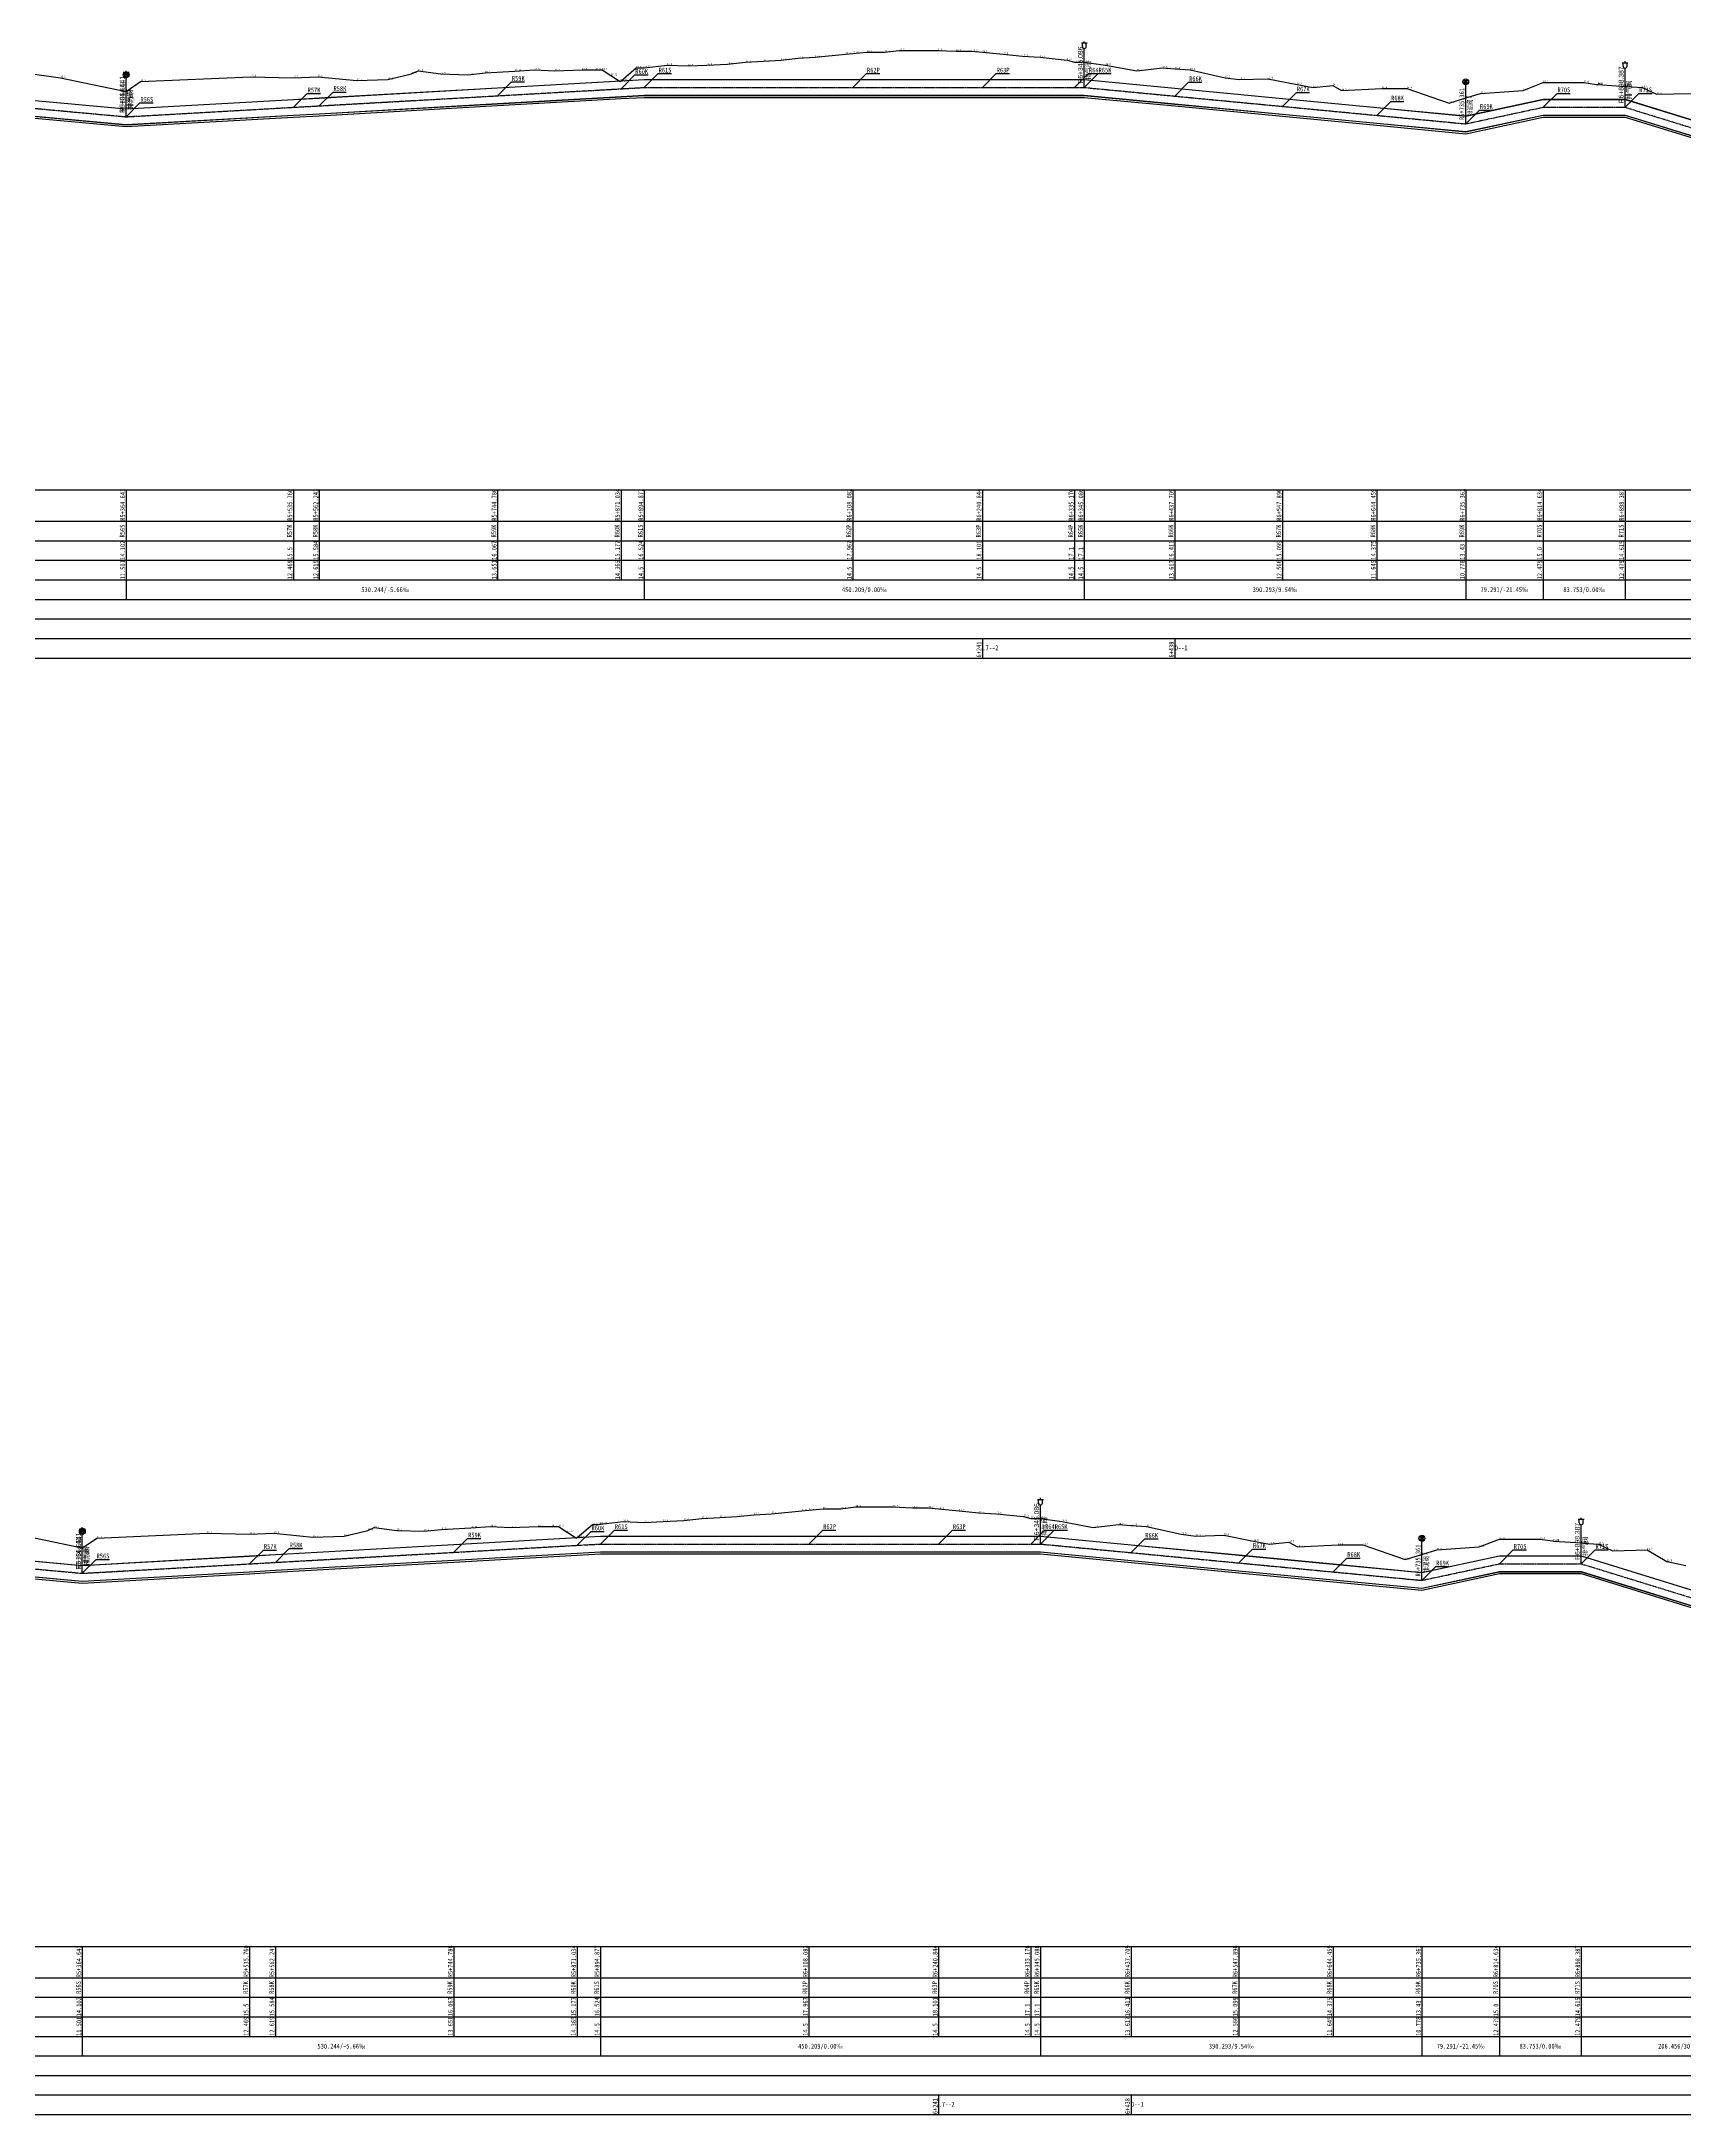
# Model space of a CAD drawing. Extents: x 525858 to 564773, y 2370984 to 2400075.
# Drawn here: x 556425 to 558107, y 2383444 to 2385566 of the extents above; entities that cross this region are included whole.
import ezdxf
from ezdxf.enums import TextEntityAlignment as Align

# ---------------------------------------------------------------- set-up
doc = ezdxf.new("R2010")
doc.units = 0
doc.linetypes.add('CENTER', pattern=[2, 1.25, -0.25, 0.25, -0.25])
for name, color, linetype in [('pipe', 3, 'CONTINUOUS'), ('pipe_cen', 1, 'CENTER'), ('tab', 9, 'CONTINUOUS'), ('地形剖面', 4, 'CONTINUOUS'), ('水工纵面管线标注', 3, 'CONTINUOUS'), ('附属设施', 2, 'CONTINUOUS')]:
    doc.layers.add(name, color=color, linetype=linetype)
doc.styles.add('HT', font='simhei.ttf', dxfattribs={"width": 0.8})
doc.styles.add('SIMP1', font='simp1.shx', dxfattribs={"width": 0.8, "bigfont": 'hz.shx'})

# ---------------------------------------------------------------- blocks, each defined once
blk = doc.blocks.new('qin排气阀va')
at = {"layer": '附属设施', "linetype": 'Continuous', "lineweight": -3}
for points in [[(-1.5, 22.8), (1.5, 22.8)], [(-1, 21), (-1, 22.8)], [(0, 22.8), (0, 23.55)], [(1, 21), (1, 22.8)], [(0, 0), (0, 20)]]:
    blk.add_lwpolyline(points, dxfattribs=at)
blk.add_arc((0, 21), 1, 180, 0, dxfattribs=at)
at = {"layer": '附属设施', "linetype": 'Continuous', "lineweight": -3, "style": 'SIMP1'}
blk.add_attdef('ZH', text='', height=2.5, rotation=90, dxfattribs=at).set_placement((0, 2), align=Align.BOTTOM_LEFT)
blk.add_attdef('名称', text='', height=2.5, rotation=90, dxfattribs=at).set_placement((1, 4), align=Align.TOP_LEFT)
blk = doc.blocks.new('qin排泥阀vmud')
at = {"layer": '附属设施', "lineweight": -3}
for points in [[(-1.29, 22.2652), (1.29, 22.2652), (-1.29, 20.7348), (1.29, 20.7348), (-1.29, 22.2652)], [(0, 0), (0, 20)]]:
    blk.add_lwpolyline(points, dxfattribs=at)
blk.add_circle((0, 21.5), 1.5, dxfattribs=at)
at = {"layer": '附属设施', "lineweight": -3, "style": 'HT'}
blk.add_attdef('名称', text='', height=2.5, rotation=89.9999985, dxfattribs=at).set_placement((1, 4), align=Align.TOP_LEFT)
blk.add_attdef('ZH', text='', height=2.5, rotation=89.9999985, dxfattribs=at).set_placement((0, 2), align=Align.BOTTOM_LEFT)

msp = doc.modelspace()

# ---------------------------------------------------------------- linework, layer by layer
at = {"layer": 'pipe', "lineweight": -3}
for points in [[(556321.137356, 2385514.325235), (556512.024356, 2385496.775235), (556683.143356, 2385506.455235), (556709.624356, 2385507.955235), (556892.169356, 2385518.275235), (557018.417356, 2385525.415235), (557042.260356, 2385526.765235), (557255.465356, 2385526.765235), (557388.227356, 2385526.765235), (557482.559356, 2385526.765235), (557492.469356, 2385526.765235), (557585.092356, 2385517.935235), (557695.279356, 2385507.425235), (557791.842356, 2385498.215235), (557882.744356, 2385489.545235), (557962.017356, 2385506.555235), (558045.770356, 2385506.555235), (558252.128356, 2385442.855235)], [(556321.137356, 2385514.225235), (556512.024356, 2385496.675235), (556683.143356, 2385506.355235), (556709.624356, 2385507.855235), (556892.169356, 2385518.175235), (557018.417356, 2385525.315235), (557042.260356, 2385526.665235), (557255.465356, 2385526.665235), (557388.227356, 2385526.665235), (557482.559356, 2385526.665235), (557492.469356, 2385526.665235), (557585.092356, 2385517.835235), (557695.279356, 2385507.325235), (557791.842356, 2385498.115235), (557882.744356, 2385489.445235), (557962.017356, 2385506.455235), (558045.770356, 2385506.455235), (558252.128356, 2385442.755235)], [(556321.137356, 2385498.225235), (556512.024356, 2385480.675235), (556683.143356, 2385490.355235), (556709.624356, 2385491.855235), (556892.169356, 2385502.175235), (557018.417356, 2385509.315235), (557042.260356, 2385510.665235), (557255.465356, 2385510.665235), (557388.227356, 2385510.665235), (557482.559356, 2385510.665235), (557492.469356, 2385510.665235), (557585.092356, 2385501.835235), (557695.279356, 2385491.325235), (557791.842356, 2385482.115235), (557882.744356, 2385473.445235), (557962.017356, 2385490.455235), (558045.770356, 2385490.455235), (558252.128356, 2385426.755235)], [(556321.137356, 2385498.125235), (556512.024356, 2385480.575235), (556683.143356, 2385490.255235), (556709.624356, 2385491.755235), (556892.169356, 2385502.075235), (557018.417356, 2385509.215235), (557042.260356, 2385510.565235), (557255.465356, 2385510.565235), (557388.227356, 2385510.565235), (557482.559356, 2385510.565235), (557492.469356, 2385510.565235), (557585.092356, 2385501.735235), (557695.279356, 2385491.225235), (557791.842356, 2385482.015235), (557882.744356, 2385473.345235), (557962.017356, 2385490.355235), (558045.770356, 2385490.355235), (558252.128356, 2385426.655235)], [(556321.137356, 2385496.125235), (556512.024356, 2385478.575235), (556683.143356, 2385488.255235), (556709.624356, 2385489.755235), (556892.169356, 2385500.075235), (557018.417356, 2385507.215235), (557042.260356, 2385508.565235), (557255.465356, 2385508.565235), (557388.227356, 2385508.565235), (557482.559356, 2385508.565235), (557492.469356, 2385508.565235), (557585.092356, 2385499.735235), (557695.279356, 2385489.225235), (557791.842356, 2385480.015235), (557882.744356, 2385471.345235), (557962.017356, 2385488.355235), (558045.770356, 2385488.355235), (558252.128356, 2385424.655235)], [(556276.303531, 2384023.410682), (556467.190531, 2384005.860682), (556638.309531, 2384015.540682), (556664.790531, 2384017.040682), (556847.335531, 2384027.360682), (556973.583531, 2384034.500682), (556997.426531, 2384035.850682), (557210.631531, 2384035.850682), (557343.393531, 2384035.850682), (557437.725531, 2384035.850682), (557447.635531, 2384035.850682), (557540.258531, 2384027.020682), (557650.445531, 2384016.510682), (557747.008531, 2384007.300682), (557837.910531, 2383998.630682), (557917.183531, 2384015.640682), (558000.936531, 2384015.640682), (558207.294531, 2383951.940682)], [(556276.303531, 2384023.310682), (556467.190531, 2384005.760682), (556638.309531, 2384015.440682), (556664.790531, 2384016.940682), (556847.335531, 2384027.260682), (556973.583531, 2384034.400682), (556997.426531, 2384035.750682), (557210.631531, 2384035.750682), (557343.393531, 2384035.750682), (557437.725531, 2384035.750682), (557447.635531, 2384035.750682), (557540.258531, 2384026.920682), (557650.445531, 2384016.410682), (557747.008531, 2384007.200682), (557837.910531, 2383998.530682), (557917.183531, 2384015.540682), (558000.936531, 2384015.540682), (558207.294531, 2383951.840682)], [(556276.303531, 2384007.310682), (556467.190531, 2383989.760682), (556638.309531, 2383999.440682), (556664.790531, 2384000.940682), (556847.335531, 2384011.260682), (556973.583531, 2384018.400682), (556997.426531, 2384019.750682), (557210.631531, 2384019.750682), (557343.393531, 2384019.750682), (557437.725531, 2384019.750682), (557447.635531, 2384019.750682), (557540.258531, 2384010.920682), (557650.445531, 2384000.410682), (557747.008531, 2383991.200682), (557837.910531, 2383982.530682), (557917.183531, 2383999.540682), (558000.936531, 2383999.540682), (558207.294531, 2383935.840682)], [(556276.303531, 2384007.210682), (556467.190531, 2383989.660682), (556638.309531, 2383999.340682), (556664.790531, 2384000.840682), (556847.335531, 2384011.160682), (556973.583531, 2384018.300682), (556997.426531, 2384019.650682), (557210.631531, 2384019.650682), (557343.393531, 2384019.650682), (557437.725531, 2384019.650682), (557447.635531, 2384019.650682), (557540.258531, 2384010.820682), (557650.445531, 2384000.310682), (557747.008531, 2383991.100682), (557837.910531, 2383982.430682), (557917.183531, 2383999.440682), (558000.936531, 2383999.440682), (558207.294531, 2383935.740682)], [(556276.303531, 2384005.210682), (556467.190531, 2383987.660682), (556638.309531, 2383997.340682), (556664.790531, 2383998.840682), (556847.335531, 2384009.160682), (556973.583531, 2384016.300682), (556997.426531, 2384017.650682), (557210.631531, 2384017.650682), (557343.393531, 2384017.650682), (557437.725531, 2384017.650682), (557447.635531, 2384017.650682), (557540.258531, 2384008.820682), (557650.445531, 2383998.310682), (557747.008531, 2383989.100682), (557837.910531, 2383980.430682), (557917.183531, 2383997.440682), (558000.936531, 2383997.440682), (558207.294531, 2383933.740682)]]:
    msp.add_lwpolyline(points, dxfattribs=at)
at = {"layer": 'pipe_cen', "lineweight": -3}
for points in [[(554807.453356, 2385495.615235), (554855.823356, 2385495.615235), (554991.450356, 2385528.425235), (555165.754356, 2385530.235235), (555548.837356, 2385540.885235), (556038.906356, 2385532.185235), (556300.397356, 2385508.135235), (556512.024356, 2385488.675235), (557042.260356, 2385518.665235), (557492.469356, 2385518.665235), (557882.744356, 2385481.445235), (557962.017356, 2385498.455235), (558045.770356, 2385498.455235), (558252.128356, 2385434.755235)], [(554810.989531, 2384004.700682), (554946.616531, 2384037.510682), (555120.920531, 2384039.320682), (555504.003531, 2384049.970682), (555994.072531, 2384041.270682), (556255.563531, 2384017.220682), (556467.190531, 2383997.760682), (556997.426531, 2384027.750682), (557447.635531, 2384027.750682), (557837.910531, 2383990.530682), (557917.183531, 2384007.540682), (558000.936531, 2384007.540682), (558207.294531, 2383943.840682)]]:
    msp.add_lwpolyline(points, dxfattribs=at)
at = {"layer": 'tab', "lineweight": -3}
for points in [[(551085.383356, 2385106.675235), (563793.517356, 2385106.675235)], [(556512.024356, 2385106.675235), (556512.024356, 2385014.675235)], [(556683.143356, 2385106.675235), (556683.143356, 2385014.675235)], [(556709.624356, 2385106.675235), (556709.624356, 2385014.675235)], [(556892.169356, 2385106.675235), (556892.169356, 2385014.675235)], [(557018.417356, 2385106.675235), (557018.417356, 2385014.675235)], [(557042.260356, 2385106.675235), (557042.260356, 2385014.675235)], [(557255.465356, 2385106.675235), (557255.465356, 2385014.675235)], [(557388.227356, 2385106.675235), (557388.227356, 2385014.675235)], [(557482.559356, 2385106.675235), (557482.559356, 2385014.675235)], [(557492.469356, 2385106.675235), (557492.469356, 2385014.675235)], [(557585.092356, 2385106.675235), (557585.092356, 2385014.675235)], [(557695.279356, 2385106.675235), (557695.279356, 2385014.675235)], [(557791.842356, 2385106.675235), (557791.842356, 2385014.675235)], [(557882.744356, 2385106.675235), (557882.744356, 2385014.675235)], [(557962.017356, 2385106.675235), (557962.017356, 2385014.675235)], [(558045.770356, 2385106.675235), (558045.770356, 2385014.675235)], [(551085.383356, 2385074.675235), (563793.517356, 2385074.675235)], [(551085.383356, 2385054.675235), (563793.517356, 2385054.675235)], [(551085.383356, 2385034.675235), (563793.517356, 2385034.675235)], [(551085.383356, 2385014.675235), (563793.517356, 2385014.675235)], [(556512.024356, 2385014.675235), (556512.024356, 2384994.675235)], [(557042.260356, 2385014.675235), (557042.260356, 2384994.675235)], [(557492.469356, 2385014.675235), (557492.469356, 2384994.675235)], [(557882.744356, 2385014.675235), (557882.744356, 2384994.675235)], [(557962.017356, 2385014.675235), (557962.017356, 2384994.675235)], [(558045.770356, 2385014.675235), (558045.770356, 2384994.675235)], [(551085.383356, 2384994.675235), (563793.517356, 2384994.675235)], [(551085.383356, 2384974.675235), (563793.517356, 2384974.675235)], [(551085.383356, 2384954.675235), (563793.517356, 2384954.675235)], [(557388.227356, 2384954.675235), (557388.227356, 2384934.675235)], [(557585.092356, 2384954.675235), (557585.092356, 2384934.675235)], [(551085.383356, 2384934.675235), (563793.517356, 2384934.675235)], [(551040.549531, 2383615.760682), (563748.683531, 2383615.760682)], [(556467.190531, 2383615.760682), (556467.190531, 2383523.760682)], [(556638.309531, 2383615.760682), (556638.309531, 2383523.760682)], [(556664.790531, 2383615.760682), (556664.790531, 2383523.760682)], [(556847.335531, 2383615.760682), (556847.335531, 2383523.760682)], [(556973.583531, 2383615.760682), (556973.583531, 2383523.760682)], [(556997.426531, 2383615.760682), (556997.426531, 2383523.760682)], [(557210.631531, 2383615.760682), (557210.631531, 2383523.760682)], [(557343.393531, 2383615.760682), (557343.393531, 2383523.760682)], [(557437.725531, 2383615.760682), (557437.725531, 2383523.760682)], [(557447.635531, 2383615.760682), (557447.635531, 2383523.760682)], [(557540.258531, 2383615.760682), (557540.258531, 2383523.760682)], [(557650.445531, 2383615.760682), (557650.445531, 2383523.760682)], [(557747.008531, 2383615.760682), (557747.008531, 2383523.760682)], [(557837.910531, 2383615.760682), (557837.910531, 2383523.760682)], [(557917.183531, 2383615.760682), (557917.183531, 2383523.760682)], [(558000.936531, 2383615.760682), (558000.936531, 2383523.760682)], [(551040.549531, 2383583.760682), (563748.683531, 2383583.760682)], [(551040.549531, 2383563.760682), (563748.683531, 2383563.760682)], [(551040.549531, 2383543.760682), (563748.683531, 2383543.760682)], [(551040.549531, 2383523.760682), (563748.683531, 2383523.760682)], [(556467.190531, 2383523.760682), (556467.190531, 2383503.760682)], [(556997.426531, 2383523.760682), (556997.426531, 2383503.760682)], [(557447.635531, 2383523.760682), (557447.635531, 2383503.760682)], [(557837.910531, 2383523.760682), (557837.910531, 2383503.760682)], [(557917.183531, 2383523.760682), (557917.183531, 2383503.760682)], [(558000.936531, 2383523.760682), (558000.936531, 2383503.760682)], [(551040.549531, 2383503.760682), (563748.683531, 2383503.760682)], [(551040.549531, 2383483.760682), (563748.683531, 2383483.760682)], [(551040.549531, 2383463.760682), (563748.683531, 2383463.760682)], [(557343.393531, 2383463.760682), (557343.393531, 2383443.760682)], [(557540.258531, 2383463.760682), (557540.258531, 2383443.760682)], [(551040.549531, 2383443.760682), (563748.683531, 2383443.760682)]]:
    msp.add_lwpolyline(points, dxfattribs=at)
for points in [[(556512.024356, 2385004.675235, 0, 1, 0), (556509.024356, 2385004.675235, 0, 0, 0), (556426.210856, 2385004.675235, 0, 0, 0)], [(556512.024356, 2385004.675235, 0, 1, 0), (556515.024356, 2385004.675235, 0, 0, 0), (556757.142356, 2385004.675235, 0, 0, 0)], [(557042.260356, 2385004.675235, 0, 1, 0), (557039.260356, 2385004.675235, 0, 0, 0), (556797.142356, 2385004.675235, 0, 0, 0)], [(557042.260356, 2385004.675235, 0, 1, 0), (557045.260356, 2385004.675235, 0, 0, 0), (557247.364856, 2385004.675235, 0, 0, 0)], [(557492.469356, 2385004.675235, 0, 1, 0), (557489.469356, 2385004.675235, 0, 0, 0), (557287.364856, 2385004.675235, 0, 0, 0)], [(557492.469356, 2385004.675235, 0, 1, 0), (557495.469356, 2385004.675235, 0, 0, 0), (557667.606856, 2385004.675235, 0, 0, 0)], [(557882.744356, 2385004.675235, 0, 1, 0), (557879.744356, 2385004.675235, 0, 0, 0), (557707.606856, 2385004.675235, 0, 0, 0)], [(557882.744356, 2385004.675235, 0, 1, 0), (557885.744356, 2385004.675235, 0, 0, 0), (557902.380856, 2385004.675235, 0, 0, 0)], [(557962.017356, 2385004.675235, 0, 1, 0), (557959.017356, 2385004.675235, 0, 0, 0), (557942.380856, 2385004.675235, 0, 0, 0)], [(557962.017356, 2385004.675235, 0, 1, 0), (557965.017356, 2385004.675235, 0, 0, 0), (557983.893856, 2385004.675235, 0, 0, 0)], [(558045.770356, 2385004.675235, 0, 1, 0), (558042.770356, 2385004.675235, 0, 0, 0), (558023.893856, 2385004.675235, 0, 0, 0)], [(558045.770356, 2385004.675235, 0, 1, 0), (558048.770356, 2385004.675235, 0, 0, 0), (558128.949356, 2385004.675235, 0, 0, 0)], [(556467.190531, 2383513.760682, 0, 1, 0), (556464.190531, 2383513.760682, 0, 0, 0), (556381.377031, 2383513.760682, 0, 0, 0)], [(556467.190531, 2383513.760682, 0, 1, 0), (556470.190531, 2383513.760682, 0, 0, 0), (556712.308531, 2383513.760682, 0, 0, 0)], [(556997.426531, 2383513.760682, 0, 1, 0), (556994.426531, 2383513.760682, 0, 0, 0), (556752.308531, 2383513.760682, 0, 0, 0)], [(556997.426531, 2383513.760682, 0, 1, 0), (557000.426531, 2383513.760682, 0, 0, 0), (557202.531031, 2383513.760682, 0, 0, 0)], [(557447.635531, 2383513.760682, 0, 1, 0), (557444.635531, 2383513.760682, 0, 0, 0), (557242.531031, 2383513.760682, 0, 0, 0)], [(557447.635531, 2383513.760682, 0, 1, 0), (557450.635531, 2383513.760682, 0, 0, 0), (557622.773031, 2383513.760682, 0, 0, 0)], [(557837.910531, 2383513.760682, 0, 1, 0), (557834.910531, 2383513.760682, 0, 0, 0), (557662.773031, 2383513.760682, 0, 0, 0)], [(557837.910531, 2383513.760682, 0, 1, 0), (557840.910531, 2383513.760682, 0, 0, 0), (557857.547031, 2383513.760682, 0, 0, 0)], [(557917.183531, 2383513.760682, 0, 1, 0), (557914.183531, 2383513.760682, 0, 0, 0), (557897.547031, 2383513.760682, 0, 0, 0)], [(557917.183531, 2383513.760682, 0, 1, 0), (557920.183531, 2383513.760682, 0, 0, 0), (557939.060031, 2383513.760682, 0, 0, 0)], [(558000.936531, 2383513.760682, 0, 1, 0), (557997.936531, 2383513.760682, 0, 0, 0), (557979.060031, 2383513.760682, 0, 0, 0)], [(558000.936531, 2383513.760682, 0, 1, 0), (558003.936531, 2383513.760682, 0, 0, 0), (558084.115531, 2383513.760682, 0, 0, 0)]]:
    msp.add_lwpolyline(points, format="xyseb", dxfattribs=at)
at = {"layer": '地形剖面', "lineweight": -3}
for points in [[(556408.697356, 2385533.665235), (556444.937356, 2385528.665235), (556512.024356, 2385514.685235), (556512.024356, 2385514.685235), (556512.024356, 2385514.685235), (556512.024356, 2385514.685235), (556512.098356, 2385514.665235), (556526.801356, 2385524.665235), (556639.744356, 2385529.665235), (556683.051356, 2385528.665235), (556708.066356, 2385529.665235), (556747.989356, 2385525.665235), (556779.829356, 2385526.665235), (556804.065356, 2385532.665235), (556810.756356, 2385535.665235), (556833.865356, 2385532.665235), (556861.496356, 2385531.665235), (556879.426356, 2385533.665235), (556909.691356, 2385535.265235), (556929.714356, 2385536.665235), (556950.639356, 2385535.665235), (556978.562356, 2385536.665235), (556992.184356, 2385536.665235), (556999.183356, 2385536.665235), (557008.028356, 2385530.875235), (557017.518356, 2385524.665235), (557018.417356, 2385525.435235), (557033.901356, 2385538.665235), (557040.237356, 2385538.665235), (557042.260356, 2385538.905235), (557042.260356, 2385538.905235), (557042.260356, 2385538.905235), (557042.260356, 2385538.905235), (557065.560356, 2385541.665235), (557087.125356, 2385540.665235), (557106.349356, 2385541.665235), (557127.469356, 2385542.665235), (557145.861356, 2385544.665235), (557164.266356, 2385545.665235), (557182.224356, 2385546.665235), (557199.471356, 2385548.665235), (557217.090356, 2385549.665235), (557248.168356, 2385552.665235), (557255.465356, 2385553.335235), (557270.040356, 2385554.665235), (557288.258356, 2385554.665235), (557303.172356, 2385556.665235), (557341.415356, 2385556.665235), (557361.344356, 2385555.665235), (557377.872356, 2385555.665235), (557388.227356, 2385554.675235), (557409.296356, 2385552.665235), (557429.370356, 2385550.665235), (557447.288356, 2385549.665235), (557474.975356, 2385546.665235), (557482.559356, 2385544.665235), (557492.469356, 2385544.665235), (557492.469356, 2385544.665235), (557492.469356, 2385544.665235), (557492.469356, 2385544.665235), (557514.163356, 2385541.665235), (557546.217356, 2385535.665235), (557572.381356, 2385538.665235), (557585.092356, 2385537.775235), (557600.805356, 2385536.665235), (557636.535356, 2385528.665235), (557651.370356, 2385526.665235), (557680.120356, 2385527.665235), (557710.301356, 2385521.665235), (557726.628356, 2385518.665235), (557746.728356, 2385520.665235), (557755.567356, 2385515.665235), (557796.973356, 2385517.665235), (557822.464356, 2385517.665235), (557865.649356, 2385502.665235), (557882.744356, 2385507.965235), (557882.744356, 2385507.965235), (557882.744356, 2385507.965235), (557882.744356, 2385507.965235), (557897.888356, 2385512.665235), (557941.408356, 2385515.665235), (557961.999356, 2385523.665235), (557962.017356, 2385523.665235), (557962.017356, 2385523.665235), (557962.017356, 2385523.665235), (557962.017356, 2385523.665235), (558003.513356, 2385523.665235), (558016.730356, 2385521.825235), (558017.877356, 2385521.665235), (558045.770356, 2385519.815235), (558045.770356, 2385519.815235), (558045.770356, 2385519.815235), (558047.970356, 2385519.665235), (558063.382356, 2385518.665235), (558077.930356, 2385511.665235), (558113.299356, 2385512.665235)], [(556400.103531, 2384037.750682), (556467.190531, 2384023.770682), (556467.190531, 2384023.770682), (556467.190531, 2384023.770682), (556467.190531, 2384023.770682), (556467.264531, 2384023.750682), (556481.967531, 2384033.750682), (556594.910531, 2384038.750682), (556638.217531, 2384037.750682), (556663.232531, 2384038.750682), (556703.155531, 2384034.750682), (556734.995531, 2384035.750682), (556759.231531, 2384041.750682), (556765.922531, 2384044.750682), (556789.031531, 2384041.750682), (556816.662531, 2384040.750682), (556834.592531, 2384042.750682), (556864.857531, 2384044.350682), (556884.880531, 2384045.750682), (556905.805531, 2384044.750682), (556933.728531, 2384045.750682), (556947.350531, 2384045.750682), (556954.349531, 2384045.750682), (556963.194531, 2384039.960682), (556972.684531, 2384033.750682), (556973.583531, 2384034.520682), (556989.067531, 2384047.750682), (556995.403531, 2384047.750682), (556997.426531, 2384047.990682), (556997.426531, 2384047.990682), (556997.426531, 2384047.990682), (556997.426531, 2384047.990682), (557020.726531, 2384050.750682), (557042.291531, 2384049.750682), (557061.515531, 2384050.750682), (557082.635531, 2384051.750682), (557101.027531, 2384053.750682), (557119.432531, 2384054.750682), (557137.390531, 2384055.750682), (557154.637531, 2384057.750682), (557172.256531, 2384058.750682), (557203.334531, 2384061.750682), (557210.631531, 2384062.420682), (557225.206531, 2384063.750682), (557243.424531, 2384063.750682), (557258.338531, 2384065.750682), (557296.581531, 2384065.750682), (557316.510531, 2384064.750682), (557333.038531, 2384064.750682), (557343.393531, 2384063.760682), (557364.462531, 2384061.750682), (557384.536531, 2384059.750682), (557402.454531, 2384058.750682), (557430.141531, 2384055.750682), (557437.725531, 2384053.750682), (557447.635531, 2384053.750682), (557447.635531, 2384053.750682), (557447.635531, 2384053.750682), (557447.635531, 2384053.750682), (557469.329531, 2384050.750682), (557501.383531, 2384044.750682), (557527.547531, 2384047.750682), (557540.258531, 2384046.860682), (557555.971531, 2384045.750682), (557591.701531, 2384037.750682), (557606.536531, 2384035.750682), (557635.286531, 2384036.750682), (557665.467531, 2384030.750682), (557681.794531, 2384027.750682), (557701.894531, 2384029.750682), (557710.733531, 2384024.750682), (557752.139531, 2384026.750682), (557777.630531, 2384026.750682), (557820.815531, 2384011.750682), (557837.910531, 2384017.050682), (557837.910531, 2384017.050682), (557837.910531, 2384017.050682), (557837.910531, 2384017.050682), (557853.054531, 2384021.750682), (557896.574531, 2384024.750682), (557917.165531, 2384032.750682), (557917.183531, 2384032.750682), (557917.183531, 2384032.750682), (557917.183531, 2384032.750682), (557917.183531, 2384032.750682), (557958.679531, 2384032.750682), (557971.896531, 2384030.910682), (557973.043531, 2384030.750682), (558000.936531, 2384028.900682), (558000.936531, 2384028.900682), (558000.936531, 2384028.900682), (558003.136531, 2384028.750682), (558018.548531, 2384027.750682), (558033.096531, 2384020.750682), (558068.465531, 2384021.750682), (558088.550531, 2384009.750682), (558088.693531, 2384009.720682), (558107.813531, 2384005.750682)]]:
    msp.add_lwpolyline(points, dxfattribs=at)
at = {"layer": '水工纵面管线标注', "color": 9, "lineweight": -3}
for points in [[(556892.169356, 2385510.175235), (556906.309356, 2385524.315235), (556919.809356, 2385524.315235)], [(557018.417356, 2385517.315235), (557032.557356, 2385531.455235), (557046.057356, 2385531.455235)], [(557042.260356, 2385518.665235), (557056.400356, 2385532.805235), (557069.900356, 2385532.805235)], [(557255.465356, 2385518.665235), (557269.605356, 2385532.805235), (557283.105356, 2385532.805235)], [(557388.227356, 2385518.665235), (557402.367356, 2385532.805235), (557415.867356, 2385532.805235)], [(557482.559356, 2385518.665235), (557496.699356, 2385532.805235), (557510.199356, 2385532.805235)], [(557492.469356, 2385518.665235), (557506.609356, 2385532.805235), (557520.109356, 2385532.805235)], [(557585.092356, 2385509.835235), (557599.232356, 2385523.975235), (557612.732356, 2385523.975235)], [(556512.024356, 2385488.675235), (556526.164356, 2385502.815235), (556539.664356, 2385502.815235)], [(556683.143356, 2385498.355235), (556697.283356, 2385512.495235), (556710.783356, 2385512.495235)], [(556709.624356, 2385499.855235), (556723.764356, 2385513.995235), (556737.264356, 2385513.995235)], [(557695.279356, 2385499.325235), (557709.419356, 2385513.465235), (557722.919356, 2385513.465235)], [(557791.842356, 2385490.115235), (557805.982356, 2385504.255235), (557819.482356, 2385504.255235)], [(557882.744356, 2385481.445235), (557896.884356, 2385495.585235), (557910.384356, 2385495.585235)], [(557962.017356, 2385498.455235), (557976.157356, 2385512.595235), (557989.657356, 2385512.595235)], [(558045.770356, 2385498.455235), (558059.910356, 2385512.595235), (558073.410356, 2385512.595235)], [(556847.335531, 2384019.260682), (556861.475531, 2384033.400682), (556874.975531, 2384033.400682)], [(556973.583531, 2384026.400682), (556987.723531, 2384040.540682), (557001.223531, 2384040.540682)], [(556997.426531, 2384027.750682), (557011.566531, 2384041.890682), (557025.066531, 2384041.890682)], [(557210.631531, 2384027.750682), (557224.771531, 2384041.890682), (557238.271531, 2384041.890682)], [(557343.393531, 2384027.750682), (557357.533531, 2384041.890682), (557371.033531, 2384041.890682)], [(557437.725531, 2384027.750682), (557451.865531, 2384041.890682), (557465.365531, 2384041.890682)], [(557447.635531, 2384027.750682), (557461.775531, 2384041.890682), (557475.275531, 2384041.890682)], [(557540.258531, 2384018.920682), (557554.398531, 2384033.060682), (557567.898531, 2384033.060682)], [(556467.190531, 2383997.760682), (556481.330531, 2384011.900682), (556494.830531, 2384011.900682)], [(556638.309531, 2384007.440682), (556652.449531, 2384021.580682), (556665.949531, 2384021.580682)], [(556664.790531, 2384008.940682), (556678.930531, 2384023.080682), (556692.430531, 2384023.080682)], [(557650.445531, 2384008.410682), (557664.585531, 2384022.550682), (557678.085531, 2384022.550682)], [(557747.008531, 2383999.200682), (557761.148531, 2384013.340682), (557774.648531, 2384013.340682)], [(557917.183531, 2384007.540682), (557931.323531, 2384021.680682), (557944.823531, 2384021.680682)], [(558000.936531, 2384007.540682), (558015.076531, 2384021.680682), (558028.576531, 2384021.680682)], [(557837.910531, 2383990.530682), (557852.050531, 2384004.670682), (557865.550531, 2384004.670682)]]:
    msp.add_lwpolyline(points, dxfattribs=at)

# ---------------------------------------------------------------- block references
at = {"layer": '附属设施', "lineweight": -3, "xscale": 2, "yscale": 2, "zscale": 2}
for p, values in [((557492.469356, 2385518.665235), {'ZH': 'R6+345.086', '名称': '排气阀'}), ((558045.770356, 2385498.455235), {'ZH': 'R6+898.387', '名称': '排气阀'}), ((556512.024356, 2385488.675235), {'ZH': 'R5+364.641', '名称': '排气阀'}), ((557447.635531, 2384027.750682), {'ZH': 'R6+345.086', '名称': '排气阀'}), ((558000.936531, 2384007.540682), {'ZH': 'R6+898.387', '名称': '排气阀'}), ((556467.190531, 2383997.760682), {'ZH': 'R5+364.641', '名称': '排气阀'})]:
    msp.add_blockref('qin排气阀va', p, dxfattribs=at).add_auto_attribs(values)
at = {"layer": '附属设施', "lineweight": -3}
ref = msp.add_blockref('qin排泥阀vmud', (556512.024356, 2385488.675235), dxfattribs=dict(at, xscale=2, yscale=2, zscale=2))
ref.add_attrib('ZH', 'R5+364.641', dxfattribs={"lineweight": -3, "height": 5, "rotation": 89.999998465, "style": 'HT', "width": 0.8}).set_placement((556512.024356, 2385492.675235), align=Align.BOTTOM_LEFT)
ref.add_attrib('名称', '排泥阀', dxfattribs={"lineweight": -3, "height": 5, "rotation": 89.999998465, "style": 'HT', "width": 0.8}).set_placement((556514.024356, 2385496.675235), align=Align.TOP_LEFT)
ref = msp.add_blockref('qin排泥阀vmud', (557882.744356, 2385481.445235), dxfattribs=dict(at, xscale=2, yscale=2, zscale=2))
ref.add_attrib('ZH', 'R6+735.361', dxfattribs={"lineweight": -3, "height": 5, "rotation": 89.999998465, "style": 'HT', "width": 0.8}).set_placement((557882.744356, 2385485.445235), align=Align.BOTTOM_LEFT)
ref.add_attrib('名称', '排泥阀', dxfattribs={"lineweight": -3, "height": 5, "rotation": 89.999998465, "style": 'HT', "width": 0.8}).set_placement((557884.744356, 2385489.445235), align=Align.TOP_LEFT)
ref = msp.add_blockref('qin排泥阀vmud', (556467.190531, 2383997.760682), dxfattribs=dict(at, xscale=2, yscale=2, zscale=2))
ref.add_attrib('ZH', 'R5+364.641', dxfattribs={"lineweight": -3, "height": 5, "rotation": 89.999998465, "style": 'HT', "width": 0.8}).set_placement((556467.190531, 2384001.760682), align=Align.BOTTOM_LEFT)
ref.add_attrib('名称', '排泥阀', dxfattribs={"lineweight": -3, "height": 5, "rotation": 89.999998465, "style": 'HT', "width": 0.8}).set_placement((556469.190531, 2384005.760682), align=Align.TOP_LEFT)
ref = msp.add_blockref('qin排泥阀vmud', (557837.910531, 2383990.530682), dxfattribs=dict(at, xscale=2, yscale=2, zscale=2))
ref.add_attrib('ZH', 'R6+735.361', dxfattribs={"lineweight": -3, "height": 5, "rotation": 89.999998465, "style": 'HT', "width": 0.8}).set_placement((557837.910531, 2383994.530682), align=Align.BOTTOM_LEFT)
ref.add_attrib('名称', '排泥阀', dxfattribs={"lineweight": -3, "height": 5, "rotation": 89.999998465, "style": 'HT', "width": 0.8}).set_placement((557839.910531, 2383998.530682), align=Align.TOP_LEFT)

# ---------------------------------------------------------------- texts
at = {"layer": 'tab', "color": 3, "lineweight": -3, "style": 'HT', "width": 0.8}
for s, p in [('R5+364.641', (556510.924356, 2385075.175235)), ('R5+535.760', (556682.043356, 2385075.175235)), ('R5+562.241', (556708.524356, 2385075.175235)), ('R5+744.786', (556891.069356, 2385075.175235)), ('R5+871.034', (557017.317356, 2385075.175235)), ('R5+894.877', (557041.160356, 2385075.175235)), ('R6+108.082', (557254.365356, 2385075.175235)), ('R6+240.844', (557387.127356, 2385075.175235)), ('R6+335.176', (557481.459356, 2385075.175235)), ('R6+345.086', (557491.369356, 2385075.175235)), ('R6+437.709', (557583.992356, 2385075.175235)), ('R6+547.896', (557694.179356, 2385075.175235)), ('R6+644.459', (557790.742356, 2385075.175235)), ('R6+735.361', (557881.644356, 2385075.175235)), ('R6+814.634', (557960.917356, 2385075.175235)), ('R6+898.387', (558044.670356, 2385075.175235)), ('14.102', (556510.924356, 2385035.175235)), ('15.584', (556708.524356, 2385035.175235)), ('16.067', (556891.069356, 2385035.175235)), ('15.177', (557017.317356, 2385035.175235)), ('16.524', (557041.160356, 2385035.175235)), ('17.967', (557254.365356, 2385035.175235)), ('18.101', (557387.127356, 2385035.175235)), ('16.411', (557583.992356, 2385035.175235)), ('15.099', (557694.179356, 2385035.175235)), ('14.375', (557790.742356, 2385035.175235)), ('13.43', (557881.644356, 2385035.175235)), ('14.615', (558044.670356, 2385035.175235)), ('11.501', (556510.924356, 2385015.175235)), ('12.469', (556682.043356, 2385015.175235)), ('15.5', (556682.043356, 2385035.175235)), ('12.619', (556708.524356, 2385015.175235)), ('13.651', (556891.069356, 2385015.175235)), ('14.365', (557017.317356, 2385015.175235)), ('17.1', (557481.459356, 2385035.175235)), ('17.1', (557491.369356, 2385035.175235)), ('13.617', (557583.992356, 2385015.175235)), ('12.566', (557694.179356, 2385015.175235)), ('11.645', (557790.742356, 2385015.175235)), ('10.778', (557881.644356, 2385015.175235)), ('12.479', (557960.917356, 2385015.175235)), ('15.0', (557960.917356, 2385035.175235)), ('12.479', (558044.670356, 2385015.175235)), ('14.5', (557041.160356, 2385015.175235)), ('14.5', (557254.365356, 2385015.175235)), ('14.5', (557387.127356, 2385015.175235)), ('14.5', (557481.459356, 2385015.175235)), ('14.5', (557491.369356, 2385015.175235)), ('6+241', (557387.127356, 2384935.175235)), ('6+438', (557583.992356, 2384935.175235)), ('R5+364.641', (556466.090531, 2383584.260682)), ('R5+535.760', (556637.209531, 2383584.260682)), ('R5+562.241', (556663.690531, 2383584.260682)), ('R5+744.786', (556846.235531, 2383584.260682)), ('R5+871.034', (556972.483531, 2383584.260682)), ('R5+894.877', (556996.326531, 2383584.260682)), ('R6+108.082', (557209.531531, 2383584.260682)), ('R6+240.844', (557342.293531, 2383584.260682)), ('R6+335.176', (557436.625531, 2383584.260682)), ('R6+345.086', (557446.535531, 2383584.260682)), ('R6+437.709', (557539.158531, 2383584.260682)), ('R6+547.896', (557649.345531, 2383584.260682)), ('R6+644.459', (557745.908531, 2383584.260682)), ('R6+735.361', (557836.810531, 2383584.260682)), ('R6+814.634', (557916.083531, 2383584.260682)), ('R6+898.387', (557999.836531, 2383584.260682)), ('14.102', (556466.090531, 2383544.260682)), ('15.5', (556637.209531, 2383544.260682)), ('15.584', (556663.690531, 2383544.260682)), ('16.067', (556846.235531, 2383544.260682)), ('15.177', (556972.483531, 2383544.260682)), ('16.524', (556996.326531, 2383544.260682)), ('17.967', (557209.531531, 2383544.260682)), ('18.101', (557342.293531, 2383544.260682)), ('17.1', (557436.625531, 2383544.260682)), ('17.1', (557446.535531, 2383544.260682)), ('16.411', (557539.158531, 2383544.260682)), ('15.099', (557649.345531, 2383544.260682)), ('14.375', (557745.908531, 2383544.260682)), ('13.43', (557836.810531, 2383544.260682)), ('15.0', (557916.083531, 2383544.260682)), ('14.615', (557999.836531, 2383544.260682)), ('11.501', (556466.090531, 2383524.260682)), ('12.469', (556637.209531, 2383524.260682)), ('12.619', (556663.690531, 2383524.260682)), ('13.651', (556846.235531, 2383524.260682)), ('14.365', (556972.483531, 2383524.260682)), ('14.5', (556996.326531, 2383524.260682)), ('14.5', (557209.531531, 2383524.260682)), ('14.5', (557342.293531, 2383524.260682)), ('14.5', (557436.625531, 2383524.260682)), ('14.5', (557446.535531, 2383524.260682)), ('13.617', (557539.158531, 2383524.260682)), ('12.566', (557649.345531, 2383524.260682)), ('11.645', (557745.908531, 2383524.260682)), ('10.778', (557836.810531, 2383524.260682)), ('12.479', (557916.083531, 2383524.260682)), ('12.479', (557999.836531, 2383524.260682)), ('6+241', (557342.293531, 2383444.260682)), ('6+438', (557539.158531, 2383444.260682))]:
    msp.add_text(s, height=5, rotation=89.999998453, dxfattribs=at).set_placement(p)
for s, p in [('R56S', (556512.024356, 2385064.675235)), ('R57K', (556683.143356, 2385064.675235)), ('R58K', (556709.624356, 2385064.675235)), ('R59K', (556892.169356, 2385064.675235)), ('R60K', (557018.417356, 2385064.675235)), ('R61S', (557042.260356, 2385064.675235)), ('R62P', (557255.465356, 2385064.675235)), ('R63P', (557388.227356, 2385064.675235)), ('R64P', (557482.559356, 2385064.675235)), ('R65K', (557492.469356, 2385064.675235)), ('R66K', (557585.092356, 2385064.675235)), ('R67K', (557695.279356, 2385064.675235)), ('R68K', (557791.842356, 2385064.675235)), ('R69K', (557882.744356, 2385064.675235)), ('R70S', (557962.017356, 2385064.675235)), ('R71S', (558045.770356, 2385064.675235)), ('R56S', (556467.190531, 2383573.760682)), ('R57K', (556638.309531, 2383573.760682)), ('R58K', (556664.790531, 2383573.760682)), ('R59K', (556847.335531, 2383573.760682)), ('R60K', (556973.583531, 2383573.760682)), ('R61S', (556997.426531, 2383573.760682)), ('R62P', (557210.631531, 2383573.760682)), ('R63P', (557343.393531, 2383573.760682)), ('R64P', (557437.725531, 2383573.760682)), ('R65K', (557447.635531, 2383573.760682)), ('R66K', (557540.258531, 2383573.760682)), ('R67K', (557650.445531, 2383573.760682)), ('R68K', (557747.008531, 2383573.760682)), ('R69K', (557837.910531, 2383573.760682)), ('R70S', (557917.183531, 2383573.760682)), ('R71S', (558000.936531, 2383573.760682))]:
    msp.add_text(s, height=5, rotation=89.999998453, dxfattribs=at).set_placement(p, align=Align.BOTTOM_CENTER)
for s, p in [('530.244/-5.66‰', (556777.142356, 2385004.675235)), ('450.209/0.00‰', (557267.364856, 2385004.675235)), ('390.293/9.54‰', (557687.606856, 2385004.675235)), ('79.291/-21.45‰', (557922.380856, 2385004.675235)), ('83.753/0.00‰', (558003.893856, 2385004.675235)), ('530.244/-5.66‰', (556732.308531, 2383513.760682)), ('450.209/0.00‰', (557222.531031, 2383513.760682)), ('390.293/9.54‰', (557642.773031, 2383513.760682)), ('79.291/-21.45‰', (557877.547031, 2383513.760682)), ('83.753/0.00‰', (557959.060031, 2383513.760682)), ('206.456/30.85‰', (558104.115531, 2383513.760682))]:
    msp.add_text(s, height=5, dxfattribs=at).set_placement(p, align=Align.MIDDLE_CENTER)
for s, p in [('.7--2', (557388.227356, 2384942.675235)), ('0--1', (557585.092356, 2384942.675235)), ('.7--2', (557343.393531, 2383451.760682)), ('0--1', (557540.258531, 2383451.760682))]:
    msp.add_text(s, height=5, dxfattribs=at).set_placement(p)
at = {"layer": '地形剖面', "color": 9, "lineweight": -3, "style": 'HT', "width": 0.8}
for s, p in [('18.3', (557303.172356, 2385556.665235)), ('18.3', (557341.415356, 2385556.665235)), ('18.2', (557361.344356, 2385555.665235)), ('18.2', (557377.872356, 2385555.665235)), ('16.2', (556810.756356, 2385535.665235)), ('16.16', (556909.691356, 2385535.265235)), ('16.3', (556929.714356, 2385536.665235)), ('16.2', (556950.639356, 2385535.665235)), ('16.3', (556978.562356, 2385536.665235)), ('16.3', (556992.184356, 2385536.665235)), ('16.3', (556999.183356, 2385536.665235)), ('16.5', (557033.901356, 2385538.665235)), ('16.5', (557040.237356, 2385538.665235)), ('16.52', (557042.260356, 2385538.905235)), ('16.52', (557042.260356, 2385538.905235)), ('16.52', (557042.260356, 2385538.905235)), ('16.52', (557042.260356, 2385538.905235)), ('16.8', (557065.560356, 2385541.665235)), ('16.7', (557087.125356, 2385540.665235)), ('16.8', (557106.349356, 2385541.665235)), ('16.9', (557127.469356, 2385542.665235)), ('17.1', (557145.861356, 2385544.665235)), ('17.2', (557164.266356, 2385545.665235)), ('17.3', (557182.224356, 2385546.665235)), ('17.5', (557199.471356, 2385548.665235)), ('17.6', (557217.090356, 2385549.665235)), ('17.9', (557248.168356, 2385552.665235)), ('17.97', (557255.465356, 2385553.335235)), ('18.1', (557270.040356, 2385554.665235)), ('18.1', (557288.258356, 2385554.665235)), ('18.1', (557388.227356, 2385554.675235)), ('17.9', (557409.296356, 2385552.665235)), ('17.7', (557429.370356, 2385550.665235)), ('17.6', (557447.288356, 2385549.665235)), ('17.3', (557474.975356, 2385546.665235)), ('17.1', (557482.559356, 2385544.665235)), ('17.1', (557492.469356, 2385544.665235)), ('17.1', (557492.469356, 2385544.665235)), ('17.1', (557492.469356, 2385544.665235)), ('17.1', (557492.469356, 2385544.665235)), ('16.8', (557514.163356, 2385541.665235)), ('16.2', (557546.217356, 2385535.665235)), ('16.5', (557572.381356, 2385538.665235)), ('16.41', (557585.092356, 2385537.775235)), ('16.3', (557600.805356, 2385536.665235)), ('15.5', (556444.937356, 2385528.665235)), ('14.1', (556512.024356, 2385514.685235)), ('14.1', (556512.024356, 2385514.685235)), ('14.1', (556512.024356, 2385514.685235)), ('14.1', (556512.024356, 2385514.685235)), ('14.1', (556512.098356, 2385514.665235)), ('15.1', (556526.801356, 2385524.665235)), ('15.6', (556639.744356, 2385529.665235)), ('15.5', (556683.051356, 2385528.665235)), ('15.6', (556708.066356, 2385529.665235)), ('15.2', (556747.989356, 2385525.665235)), ('15.3', (556779.829356, 2385526.665235)), ('15.9', (556804.065356, 2385532.665235)), ('15.9', (556833.865356, 2385532.665235)), ('15.8', (556861.496356, 2385531.665235)), ('16.0', (556879.426356, 2385533.665235)), ('15.72', (557008.028356, 2385530.875235)), ('15.1', (557017.518356, 2385524.665235)), ('15.18', (557018.417356, 2385525.435235)), ('15.5', (557636.535356, 2385528.665235)), ('15.3', (557651.370356, 2385526.665235)), ('15.4', (557680.120356, 2385527.665235)), ('14.8', (557710.301356, 2385521.665235)), ('14.5', (557726.628356, 2385518.665235)), ('14.7', (557746.728356, 2385520.665235)), ('14.2', (557755.567356, 2385515.665235)), ('14.4', (557796.973356, 2385517.665235)), ('14.4', (557822.464356, 2385517.665235)), ('14.2', (557941.408356, 2385515.665235)), ('15.0', (557961.999356, 2385523.665235)), ('15.0', (557962.017356, 2385523.665235)), ('15.0', (557962.017356, 2385523.665235)), ('15.0', (557962.017356, 2385523.665235)), ('15.0', (557962.017356, 2385523.665235)), ('15.0', (558003.513356, 2385523.665235)), ('14.82', (558016.730356, 2385521.825235)), ('14.8', (558017.877356, 2385521.665235)), ('14.62', (558045.770356, 2385519.815235)), ('14.62', (558045.770356, 2385519.815235)), ('14.62', (558045.770356, 2385519.815235)), ('14.6', (558047.970356, 2385519.665235)), ('14.5', (558063.382356, 2385518.665235)), ('12.9', (557865.649356, 2385502.665235)), ('13.43', (557882.744356, 2385507.965235)), ('13.43', (557882.744356, 2385507.965235)), ('13.43', (557882.744356, 2385507.965235)), ('13.43', (557882.744356, 2385507.965235)), ('13.9', (557897.888356, 2385512.665235)), ('13.8', (558077.930356, 2385511.665235)), ('16.8', (557020.726531, 2384050.750682)), ('16.7', (557042.291531, 2384049.750682)), ('16.8', (557061.515531, 2384050.750682)), ('16.9', (557082.635531, 2384051.750682)), ('17.1', (557101.027531, 2384053.750682)), ('17.2', (557119.432531, 2384054.750682)), ('17.3', (557137.390531, 2384055.750682)), ('17.5', (557154.637531, 2384057.750682)), ('17.6', (557172.256531, 2384058.750682)), ('17.9', (557203.334531, 2384061.750682)), ('17.97', (557210.631531, 2384062.420682)), ('18.1', (557225.206531, 2384063.750682)), ('18.1', (557243.424531, 2384063.750682)), ('18.3', (557258.338531, 2384065.750682)), ('18.3', (557296.581531, 2384065.750682)), ('18.2', (557316.510531, 2384064.750682)), ('18.2', (557333.038531, 2384064.750682)), ('18.1', (557343.393531, 2384063.760682)), ('17.9', (557364.462531, 2384061.750682)), ('17.7', (557384.536531, 2384059.750682)), ('17.6', (557402.454531, 2384058.750682)), ('17.3', (557430.141531, 2384055.750682)), ('17.1', (557437.725531, 2384053.750682)), ('17.1', (557447.635531, 2384053.750682)), ('17.1', (557447.635531, 2384053.750682)), ('17.1', (557447.635531, 2384053.750682)), ('17.1', (557447.635531, 2384053.750682)), ('16.8', (557469.329531, 2384050.750682)), ('15.1', (556481.967531, 2384033.750682)), ('15.6', (556594.910531, 2384038.750682)), ('15.5', (556638.217531, 2384037.750682)), ('15.6', (556663.232531, 2384038.750682)), ('15.2', (556703.155531, 2384034.750682)), ('15.3', (556734.995531, 2384035.750682)), ('15.9', (556759.231531, 2384041.750682)), ('16.2', (556765.922531, 2384044.750682)), ('15.9', (556789.031531, 2384041.750682)), ('15.8', (556816.662531, 2384040.750682)), ('16.0', (556834.592531, 2384042.750682)), ('16.16', (556864.857531, 2384044.350682)), ('16.3', (556884.880531, 2384045.750682)), ('16.2', (556905.805531, 2384044.750682)), ('16.3', (556933.728531, 2384045.750682)), ('16.3', (556947.350531, 2384045.750682)), ('16.3', (556954.349531, 2384045.750682)), ('15.72', (556963.194531, 2384039.960682)), ('15.1', (556972.684531, 2384033.750682)), ('15.18', (556973.583531, 2384034.520682)), ('16.5', (556989.067531, 2384047.750682)), ('16.5', (556995.403531, 2384047.750682)), ('16.52', (556997.426531, 2384047.990682)), ('16.52', (556997.426531, 2384047.990682)), ('16.52', (556997.426531, 2384047.990682)), ('16.52', (556997.426531, 2384047.990682)), ('16.2', (557501.383531, 2384044.750682)), ('16.5', (557527.547531, 2384047.750682)), ('16.41', (557540.258531, 2384046.860682)), ('16.3', (557555.971531, 2384045.750682)), ('15.5', (557591.701531, 2384037.750682)), ('15.3', (557606.536531, 2384035.750682)), ('15.4', (557635.286531, 2384036.750682)), ('14.8', (557665.467531, 2384030.750682)), ('14.5', (557681.794531, 2384027.750682)), ('14.7', (557701.894531, 2384029.750682)), ('15.0', (557917.165531, 2384032.750682)), ('15.0', (557917.183531, 2384032.750682)), ('15.0', (557917.183531, 2384032.750682)), ('15.0', (557917.183531, 2384032.750682)), ('15.0', (557917.183531, 2384032.750682)), ('15.0', (557958.679531, 2384032.750682)), ('14.82', (557971.896531, 2384030.910682)), ('14.8', (557973.043531, 2384030.750682)), ('14.62', (558000.936531, 2384028.900682)), ('14.62', (558000.936531, 2384028.900682)), ('14.62', (558000.936531, 2384028.900682)), ('14.6', (558003.136531, 2384028.750682)), ('14.5', (558018.548531, 2384027.750682)), ('14.1', (556467.190531, 2384023.770682)), ('14.1', (556467.190531, 2384023.770682)), ('14.1', (556467.190531, 2384023.770682)), ('14.1', (556467.190531, 2384023.770682)), ('14.1', (556467.264531, 2384023.750682)), ('14.2', (557710.733531, 2384024.750682)), ('14.4', (557752.139531, 2384026.750682)), ('14.4', (557777.630531, 2384026.750682)), ('12.9', (557820.815531, 2384011.750682)), ('13.43', (557837.910531, 2384017.050682)), ('13.43', (557837.910531, 2384017.050682)), ('13.43', (557837.910531, 2384017.050682)), ('13.43', (557837.910531, 2384017.050682)), ('13.9', (557853.054531, 2384021.750682)), ('14.2', (557896.574531, 2384024.750682)), ('13.8', (558033.096531, 2384020.750682)), ('13.9', (558068.465531, 2384021.750682)), ('12.7', (558088.550531, 2384009.750682)), ('12.7', (558088.693531, 2384009.720682))]:
    msp.add_text(s, height=2, dxfattribs=at).set_placement(p)
at = {"layer": '水工纵面管线标注', "lineweight": -3, "style": 'HT', "width": 0.8}
for s, p in [('R60K', (557033.057356, 2385532.555235)), ('R61S', (557056.900356, 2385533.905235)), ('R62P', (557270.105356, 2385533.905235)), ('R63P', (557402.867356, 2385533.905235)), ('R64P', (557497.199356, 2385533.905235)), ('R65K', (557507.109356, 2385533.905235)), ('R57K', (556697.783356, 2385513.595235)), ('R58K', (556724.264356, 2385515.095235)), ('R59K', (556906.809356, 2385525.415235)), ('R66K', (557599.732356, 2385525.075235)), ('R67K', (557709.919356, 2385514.565235)), ('R70S', (557976.657356, 2385513.695235)), ('R71S', (558060.410356, 2385513.695235)), ('R56S', (556526.664356, 2385503.915235)), ('R68K', (557806.482356, 2385505.355235)), ('R69K', (557897.384356, 2385496.685235)), ('R59K', (556861.975531, 2384034.500682)), ('R60K', (556988.223531, 2384041.640682)), ('R61S', (557012.066531, 2384042.990682)), ('R62P', (557225.271531, 2384042.990682)), ('R63P', (557358.033531, 2384042.990682)), ('R64P', (557452.365531, 2384042.990682)), ('R65K', (557462.275531, 2384042.990682)), ('R66K', (557554.898531, 2384034.160682)), ('R56S', (556481.830531, 2384013.000682)), ('R57K', (556652.949531, 2384022.680682)), ('R58K', (556679.430531, 2384024.180682)), ('R67K', (557665.085531, 2384023.650682)), ('R68K', (557761.648531, 2384014.440682)), ('R69K', (557852.550531, 2384005.770682)), ('R70S', (557931.823531, 2384022.780682)), ('R71S', (558015.576531, 2384022.780682))]:
    msp.add_text(s, height=5, dxfattribs=at).set_placement(p)

doc.saveas('drawing.dxf')
